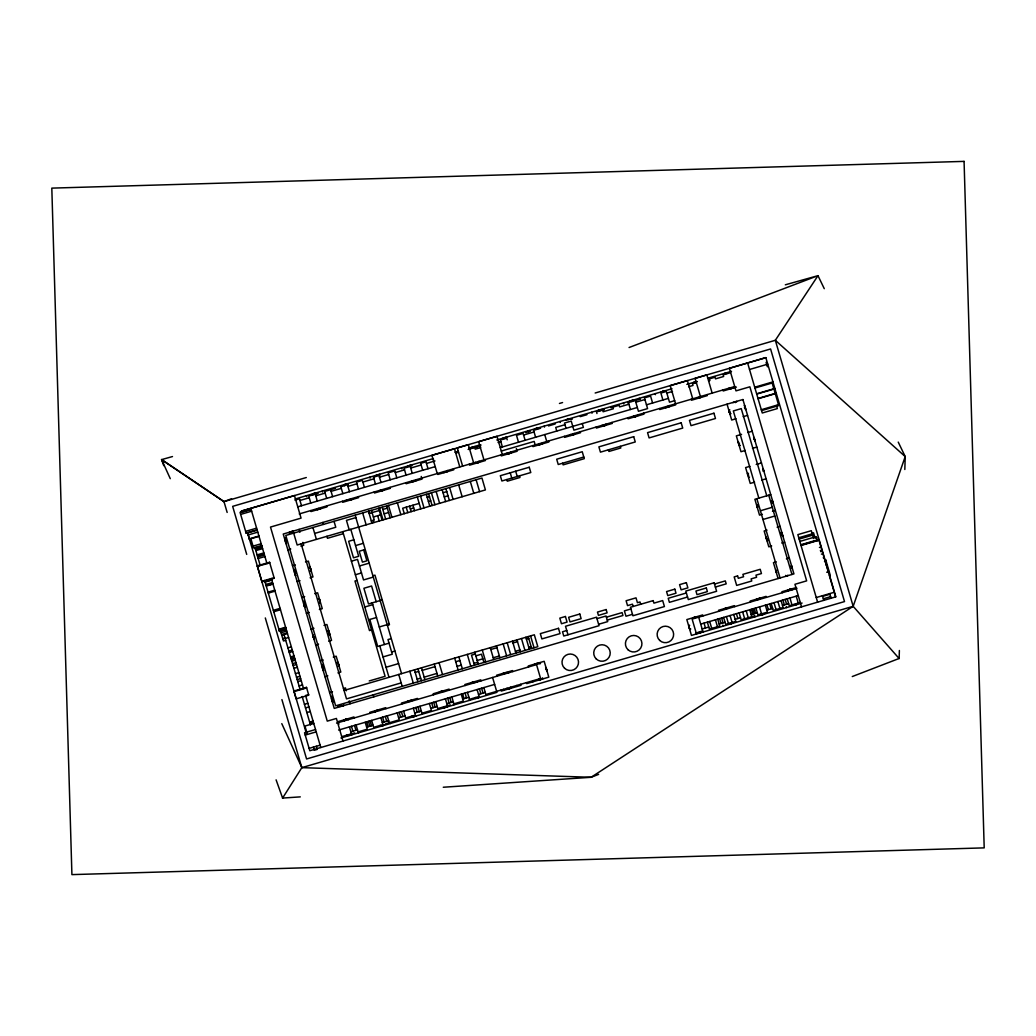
<?xml version="1.0" encoding="UTF-8"?>
<svg xmlns="http://www.w3.org/2000/svg" width="1036" height="1036" viewBox="0 0 1036 1036"><rect width="100%" height="100%" fill="white"/><g stroke="black" fill="none" stroke-linecap="round" stroke-linejoin="round"><path stroke-width="1.5" d="M899.377 650.478L899.144 658.559L853.172 606.319L775.329 340.287L817.987 275.667L824.267 288.681M904.829 469.502L905.218 456.578L898.238 442.1M285.444 537.684L286.415 543.926A8.262 8.262 0 0 1 285.444 537.658M331.818 696.192L332.789 702.447A8.262 8.262 0 0 1 331.585 698.316L332.452 698.316M443.279 787.243L591.103 777.285L853.172 606.319L905.218 456.578L775.329 340.287L595.169 393.007M282.53 798.186L301.826 767.65L853.172 606.319M309.078 567.495L309.803 567.042L310.671 569.023L311.007 571.147L310.152 571.173M318.35 599.196L319.075 598.743L319.956 600.725L320.279 602.848L319.425 602.874M327.622 630.898L328.36 630.445L329.228 632.426L329.565 634.55L328.697 634.576M729.901 409.945L729.033 409.958L729.37 412.095L730.238 414.063L730.976 413.623M336.894 662.6L337.632 662.146L338.5 664.128L338.837 666.252L337.982 666.277M738.344 441.893L739.51 445.765L740.248 445.325M748.795 477.466L749.52 477.026M771.444 501.035L772.183 500.582A8.262 8.262 0 0 1 773.05 502.538M766.174 536.998L767.339 540.87L768.077 540.429M780.73 532.737L781.455 532.284L782.659 536.389M690.753 629.02L690.015 629.461L689.147 627.492L688.81 625.355L689.678 625.343M312.82 494.975L312.38 494.25L314.348 493.369L316.485 493.045L316.498 493.9M344.522 485.703L344.081 484.965L346.05 484.097L348.187 483.773L348.2 484.628M375.783 475.692L379.888 474.488L379.901 475.356M411.59 465.216L407.485 466.42A8.262 8.262 0 0 1 411.577 465.19L411.603 466.07M318.984 509.233L320.966 508.365A8.262 8.262 0 0 1 316.848 509.531L318.984 509.233L318.751 508.404M289.627 533.307L289.173 532.582L291.155 531.714L293.279 531.377L293.305 532.232M504.558 437.723L502.589 438.591A8.262 8.262 0 0 1 506.682 437.36L504.558 437.723L504.804 438.539M411.94 480.872L411.965 481.74L416.071 480.536M536.26 428.438L534.291 429.318A8.262 8.262 0 0 1 540.533 428.321L536.26 428.438L536.506 429.267M447.319 470.525L447.772 471.25L445.804 472.131L443.667 472.455L443.641 471.6M567.961 419.166L565.993 420.033A8.262 8.262 0 0 1 572.235 419.049L567.961 419.166L568.207 419.994M479.02 461.253L479.474 461.978L477.505 462.846L475.369 463.183L475.356 462.328M597.694 410.761L603.949 409.79M629.396 401.489L633.501 400.284M542.437 442.696L542.877 443.434L540.909 444.302L538.772 444.625L538.759 443.771M663.066 391.336L661.097 392.204A8.262 8.262 0 0 1 665.19 390.986L663.066 391.336L663.312 392.165M570.46 434.498L570.473 435.353L572.61 435.029L574.579 434.149L574.138 433.424M692.799 382.931L696.904 381.727A8.262 8.262 0 0 0 692.799 382.906M602.162 425.213L602.175 426.081L604.312 425.744L606.28 424.877L605.84 424.138M726.482 372.792L724.501 373.659A8.262 8.262 0 0 1 726.469 372.766L726.715 373.607M665.578 407.524L669.683 406.319L669.243 405.594M697.28 398.251L701.385 397.047L700.945 396.322M728.968 388.111L728.981 388.979L733.087 387.775M734.925 401.864L737.114 401.515A8.262 8.262 0 0 0 732.996 402.693M342.165 706.073L344.146 705.205A8.262 8.262 0 0 1 337.891 706.151L342.165 706.073L341.932 705.257M344.509 720.888L344.056 720.149L346.037 719.282L348.161 718.945L348.187 719.813M411.59 701.255L411.564 700.401L407.459 701.592A8.262 8.262 0 0 1 411.564 700.375M441.142 691.452L439.16 692.32A8.262 8.262 0 0 1 445.402 691.323L441.142 691.452L441.375 692.281M352.641 734.265L346.4 735.236A8.262 8.262 0 0 0 352.641 734.239M470.862 683.048L477.117 682.077M504.545 672.895L502.577 673.776A8.262 8.262 0 0 1 508.805 672.778L504.545 672.895L504.791 673.724M411.952 716.912L416.045 715.708A8.262 8.262 0 0 1 411.94 716.886L411.927 716.057M534.278 664.49L540.52 663.519A8.262 8.262 0 0 0 534.265 664.465M447.306 705.71L447.759 706.435L445.778 707.303L443.654 707.64L443.628 706.785M479.008 696.425L479.461 697.163L477.479 698.031L475.356 698.368L475.33 697.5M510.709 687.153L511.162 687.891L509.181 688.759L507.057 689.082L507.031 688.228M538.733 678.956L538.759 679.81L540.883 679.486L542.864 678.606L542.411 677.881M694.755 617.249L692.786 618.116A8.262 8.262 0 0 1 696.878 616.886L694.755 617.249L695.001 618.065M726.456 607.964L724.488 608.831A8.262 8.262 0 0 1 726.443 607.938L726.702 608.792M756.189 599.559L760.294 598.355A8.262 8.262 0 0 0 756.176 599.533L756.63 600.297M792.009 589.937L791.996 589.083L789.859 589.419L787.891 590.287L788.331 591.025M701.359 632.206A8.262 8.262 0 0 1 697.254 633.397L701.372 632.232L700.919 631.494M733.074 622.96L728.968 624.151L728.943 623.296M762.794 614.555L764.775 613.675A8.262 8.262 0 0 1 760.657 614.853L762.794 614.555L762.561 613.726M794.262 604.454L794.495 605.27L796.477 604.402L796.024 603.664M598.64 774.371L591.103 777.285L301.826 767.65L281.792 723.646M852.278 676.547L899.08 658.495M172.494 456.552L161.603 459.608L223.983 501.618L231.546 498.743M629.059 347.526L817.987 275.667L785.327 284.809M163.766 465.669L161.603 459.608L223.983 501.618L306.293 477.531M559.453 403.457L562.561 402.551M828.554 571.976L765.837 357.627L729.383 368.298L735.987 390.87L749.87 386.804L806.655 580.859L794.949 584.291L801.553 606.85M765.837 357.64L241.336 511.111L294.457 495.558L301.062 518.117L270.5 527.065L327.272 721.134L336.402 718.453L343.007 741.025M251.049 509.168L240.067 512.38L246.205 533.333L257.187 530.121M251.152 509.531L241.595 512.328L241.375 511.603L250.945 508.805L266.99 563.636M240.663 514.4L251.644 511.188M295.273 498.964L433.255 458.585L433.527 459.583M454.959 452.24L458.054 451.333M468.868 448.174L480.782 444.677M496.814 439.989L672.001 388.733M686.855 384.382L696.943 381.442M707.653 378.295L731.52 371.315M294.949 500.129L299.482 498.808L301.502 505.749M318.194 493.33L308.754 496.089L310.787 503.03M331.209 489.523L335.535 488.254M455.749 453.082L458.56 452.266M468.155 449.456L474.747 447.526L475.226 449.171L480.691 447.578M476.197 447.099L480.846 445.739M525.77 432.595L530.406 431.235M539.238 428.658L533.579 430.316L535.612 437.244M548.458 425.951L555.192 423.983M580.238 416.653L586.946 414.698M610.955 407.666L619.165 405.27L619.657 406.915L628.917 404.208M635.741 400.414L640.39 399.054M696.529 382.634L692.514 383.812L692.993 385.457L688.564 386.752M730.652 372.649L723.154 374.838L723.633 376.495L715.513 378.865L715.034 377.221L709.427 378.865L709.906 380.51L708.585 380.898M299.961 500.466L309.246 497.746M315.76 495.843L325.136 493.097M331.067 491.362L341.31 488.357M347.941 486.415L356.954 483.786M362.872 482.051L373.957 478.813M379.461 477.195L388.681 474.501M395.273 472.571L404.532 469.865M410.696 468.052L421.147 464.996M426.482 463.442L434.978 460.955M498.07 442.489L500.854 441.673M523.568 435.029L534.071 431.96M635.793 402.201L644.923 399.52M666.847 393.11L672.506 391.453M749.533 369.489L767.754 364.154M564.97 424.708L555.723 427.415L556.785 431.054M297.759 506.837L435.211 466.627M500.271 447.578L637.334 407.485M646.477 404.804L668.388 398.394M501.295 451.048L534.175 441.427L535.185 444.897M674.669 400.686L669.502 402.188L666.355 391.453L660.877 393.058L662.91 400M299.249 513.934L734.705 386.519M736.402 387.101L723.193 390.96L722.895 389.976M245.623 531.377L256.604 528.166M246.128 533.1L257.109 529.888M248.213 534.939L257.77 532.141M754.713 387.218L772.934 381.883M754.959 388.034L773.18 382.698M249.352 538.837L258.909 536.039M249.443 539.16L259.013 536.363M250.958 539.07L249.546 539.484L247.617 532.918L306.319 733.216M756.643 393.81L774.863 388.474M756.733 394.094L774.954 388.772M253.03 546.127L261.176 543.758M758.002 398.459L776.223 393.123M758.093 398.743L776.314 393.408M369.127 513.467L379.28 510.502M382.841 509.466L387.296 508.158M355.879 517.611L346.451 520.357L349.21 529.784M261.707 545.571L253.561 547.953L250.867 538.746M427.208 497.371L429.487 496.71M443.058 492.735L446.788 491.647M255.102 547.966L261.823 545.998M255.452 549.145L262.173 547.176M255.529 549.404L262.25 547.435M255.879 550.595L262.6 548.627M285.547 541.957L286.363 541.711M314.659 533.436L335.781 527.259L334.032 521.315M729.37 412.095L730.199 411.849M744.405 407.692L745.234 407.459L745.557 409.583A8.262 8.262 0 0 0 744.34 405.452L745.234 407.459M373.387 516.977L380.562 514.879M384.123 513.83L388.578 512.535M419.179 503.392L402.68 508.223L404.273 513.675M428.412 501.502L430.704 500.828M444.263 496.866L447.992 495.778M583.786 457.018L558.236 464.504L556.695 459.22L582.245 451.735L584.278 458.676L563.118 464.866L562.639 463.209M410.36 508.935L413.701 507.951M371.302 520.901L374.281 520.033L371.445 510.372M257.122 554.869L263.843 552.913M257.485 556.125L264.219 554.156M257.718 556.902L264.439 554.933M761.305 409.725L778.489 404.688M761.564 410.606L778.748 405.581L774.28 390.313M258.184 558.508L264.905 556.539M287.866 549.883L290.753 549.041M300.829 546.089L303.716 545.247L302.875 542.372M736.013 418.751L731.688 420.02L727.052 404.17M743.226 416.653L747.539 415.384M343.356 533.657L327.493 538.293L326.923 536.311M258.948 565.669L260.178 565.306M257.42 566.433L260.269 565.604L254.96 547.474M261.603 565.203L269.736 562.833M353.846 539.782L348.653 541.297L353.483 557.808L358.676 556.293L350.79 529.318M355.555 545.583L363.39 543.291M292.502 565.734L295.389 564.892M305.478 561.939L308.352 561.098L312.989 576.948L310.114 577.79M741.582 434.343L736.337 435.871L740.973 451.722L745.285 450.466M747.862 432.504L752.188 431.235M261.784 581.313L274.087 577.712M263.403 580.898L264.633 580.548L279.539 631.468L286.26 629.5M264.996 581.766L271.717 579.797M265.074 582.051L271.795 580.082M294.82 573.659L294.716 569.386A8.262 8.262 0 0 0 295.687 575.602L294.82 573.659L295.649 573.413M738.642 443.796L739.471 443.55M753.677 439.394L754.506 439.16L754.83 441.284A8.262 8.262 0 0 0 753.625 437.153L754.506 439.16M265.799 584.498L272.52 582.53M266.174 585.78L272.895 583.812M267.599 585.677L272.973 584.11M351.411 561.188L357.524 559.388L363.532 579.94L373.284 577.091M297.138 581.585L300.026 580.743M752.499 448.355L756.824 447.086M268.026 592.152L274.76 590.183M359.453 565.98L369.204 563.131M268.311 593.11L275.032 591.142M355.387 574.747L361.499 572.96M357.031 580.406L354.972 581.015L369.476 630.574L371.535 629.966M372.895 575.77L374.967 575.161L389.458 624.721L387.399 625.33M301.774 597.435L304.662 596.594M314.75 593.641L317.625 592.799L322.274 608.65L319.386 609.492M749.934 466.317L745.609 467.573L750.245 483.423L754.571 482.167M756.215 464.478L761.46 462.937M273.349 610.321L280.07 608.352M273.763 611.719L280.484 609.751M304.092 605.361L304.001 601.087A8.262 8.262 0 0 0 304.96 607.303L304.092 605.361L304.921 605.115M748.743 475.252L747.927 475.498A8.262 8.262 0 0 1 747.591 473.335L748.445 473.348M762.949 471.095L763.778 470.888A8.262 8.262 0 0 0 762.897 468.855M306.423 613.286L309.298 612.444M761.771 480.056L766.096 478.787M278.878 629.228L285.599 627.259M279.021 629.707L285.742 627.751M279.163 630.199L285.884 628.23M382.206 599.948L368.505 603.949L363.908 588.267L371.587 586.013L376.185 601.709M279.409 631.015L286.13 629.046M279.435 631.105L286.156 629.137M364.814 606.992L372.753 604.674M281.041 632.737L286.726 631.079M281.572 634.55L287.257 632.892M281.779 635.249L287.451 633.579M311.059 629.137L313.934 628.295M324.022 625.343L326.91 624.501L331.546 640.352L328.658 641.193M770.732 494.638L754.881 499.274L759.517 515.125L762.405 514.283M282.763 638.616L285.029 637.956M285.198 638.513L288.604 637.516M285.716 640.3L283.45 640.96L280.575 631.17M368.57 619.826L376.508 617.508M313.364 637.062L313.04 634.938A8.262 8.262 0 0 0 314.232 639.005L313.364 637.062L314.193 636.816M757.73 505.05L756.863 505.063A8.262 8.262 0 0 0 757.187 507.174L758.015 506.954M772.234 502.797L773.063 502.589L772.183 500.582M287.93 647.837L291.336 646.84M760.398 510.761L772.286 507.277M288.85 651.009L292.256 650.012M289.29 652.486L292.696 651.489M315.695 644.988L318.57 644.146M772.493 511.331L775.368 510.489M379.267 626.961L389.264 624.048M290.572 656.902L293.991 655.905M762.949 519.489L774.837 516.006M291.012 658.378L294.418 657.381M291.388 659.66L294.794 658.663M291.828 661.175L295.234 660.178M292.553 663.636L295.959 662.639M293.097 665.526L296.503 664.529M391.284 638.603L387.982 639.562L392.268 654.221L383.022 656.928M293.913 668.311L297.319 667.313M320.331 660.838L323.219 659.997M333.294 657.044L336.182 656.202L340.818 672.053L337.943 672.895M767.041 530.134L764.154 530.976L768.803 546.827L771.678 545.985M777.13 527.182L780.004 526.34M389.031 643.162L377.713 646.464L369.813 619.463M295.467 673.62L298.873 672.623M766.472 538.901L767.3 538.655M781.507 534.498L782.335 534.265M296.529 677.259L299.948 676.262M297.228 679.629L300.634 678.632M391.608 651.994L394.91 651.022M297.798 681.597L301.204 680.6M812.056 533.242L813.545 532.802L814.736 536.868M798.769 537.775L812.224 533.825M324.967 676.689L327.855 675.848M781.766 543.032L784.653 542.191M799.157 539.083L812.612 535.146M299.08 685.962L302.486 684.964M799.831 541.414L816.277 536.596L817.456 540.65M815.138 538.228L816.627 537.801M294.043 691.608L306.643 687.917M800.815 544.768L818.803 539.497L835.599 596.891M800.945 545.182L817.378 540.378M801.022 545.48L819.01 540.209M386.04 667.262L398.588 663.597M308.599 694.599L305.568 695.48L320.797 747.526M819.45 547.448L820.991 546.995M329.603 692.54L332.491 691.698M343.473 688.487L345.454 687.904L346.296 690.792M369.243 680.95L385.094 676.314L342.774 531.662M776.314 561.836L773.439 562.678L778.075 578.528M786.402 558.883L789.29 558.041M820.357 550.582L821.911 550.129M344.056 690.468L534.33 634.796L537.813 646.684L335.651 705.84L285.794 535.431L481.947 478.036L485.418 489.924L297.164 545.014L293.68 533.126M820.667 551.631L822.221 551.178M475.317 654.04L471.51 655.14L474.462 665.216M490.818 649.494L496.956 647.707M513.001 643.006L517.508 641.685M526.379 639.095L528.736 638.409M596.969 618.647L606.06 615.993L607.705 621.613L598.614 624.268M714.503 584.058L725.317 580.898L726.197 583.864L715.371 587.036M304.442 704.273L307.847 703.276M630.924 608.961L624.397 610.877L625.977 616.239L632.491 614.335M415.19 672.429L418.686 671.406M422.196 670.383L435.003 666.64M686.376 592.98L668.22 598.29L669.398 602.343L687.567 597.021M606.41 617.197L622.092 612.6L622.947 615.501L607.251 620.085M821.406 554.143L822.947 553.69M455.736 661.732L459.919 660.515M475.848 655.853L481.468 654.208L483.89 662.457M566.757 630.51L562.509 631.766L563.752 636.013L599.028 625.692L596.542 617.184L565.514 626.262L568 634.77M305.503 707.899L308.909 706.902M331.921 700.465L332.75 700.232M775.744 570.577A8.262 8.262 0 0 0 776.611 572.545L775.744 570.577L776.573 570.357M790.779 566.2L791.608 565.967L791.931 568.091L791.077 568.116M401.191 682.892L346.516 698.886L301.152 543.848M457.083 666.355L461.266 665.138M477.195 660.476L482.828 658.831M417.158 679.202L420.668 678.179M424.177 677.155L436.985 673.4M824.811 560.036L825.718 559.764L830.263 575.291M473.931 663.403L477.725 662.289M493.227 657.756L499.378 655.956M515.423 651.255L519.917 649.948M528.8 647.345L531.144 646.658M825.873 560.282L824.527 561.434L826.08 560.981M306.863 712.548L310.269 711.551M825.342 561.862L826.262 561.59M826.378 565.384L827.285 565.112M309.647 722.079L313.053 721.069M309.997 723.27L313.403 722.273M826.702 572.235L829.163 571.522M313.753 723.478L304.947 726.055L307.057 733.229M796.477 587.49L781.934 591.737L782.232 592.734M336.558 723.128L536.531 664.62M796.93 588.435L692.126 619.101L696.477 633.954M315.527 729.525L304.545 732.737L309.816 750.737L835.832 596.827L829.46 575.084M305.231 735.068L316.213 731.856M338.591 730.069L494.625 684.407M545.674 669.476L546.49 669.23L546.827 671.367A8.262 8.262 0 0 0 545.609 667.236L546.49 669.23M700.712 624.112L798.251 595.57M350.854 731.766L357.485 729.823M366.64 727.155L373.077 725.265M382.31 722.558L388.668 720.706M398.614 717.793L405.037 715.915M414.763 713.066L421.354 711.136M430.795 708.378L437.179 706.513M446.84 703.677L453.276 701.799M462.691 699.041L468.881 697.228M478.515 694.418L485.262 692.437M702.136 628.981L708.779 627.039M719.152 624.009L725.045 622.273M735.159 619.321L740.533 617.754M751.204 614.62L757.342 612.833M766.782 610.074L772.636 608.352M782.504 605.464L788.642 603.677M816.251 597.539L834.239 592.281M341.725 736.674L354.675 732.892M385.444 723.892L399.223 719.852L397.189 712.923M450.31 704.907L437.775 708.572L435.755 701.644M540.598 678.489L485.858 694.508L483.838 687.567M696.179 632.97L702.745 631.041M754.726 615.837L741.128 619.813L739.108 612.872M800.284 602.512L789.238 605.736L787.218 598.808M822.636 596.373L829.901 594.237M340.935 737.982L496.943 692.333L492.592 677.479M802.084 603.056L691.465 635.418L686.829 619.567L702.68 614.931L702.978 615.928M309.116 748.368L320.098 745.156M823.335 598.795L830.613 596.658M633.864 415.941L633.877 416.796L636.013 416.472L635.767 415.643M507.057 453.043L507.07 453.91L509.207 453.574L511.175 452.706L510.735 451.968M380.264 491.012L384.369 489.808A8.262 8.262 0 0 1 380.251 490.986L380.238 490.145M379.862 709.673L374.087 712.224A8.262 8.262 0 0 1 379.862 709.647L379.888 710.528M380.251 726.184L384.343 724.993A8.262 8.262 0 0 1 380.238 726.158L380.225 725.329M300.285 796.878L282.608 798.07L276.094 779.849M477.13 446.892L470.888 447.863A8.262 8.262 0 0 1 477.13 446.866M637.541 414.866L637.982 415.604M161.577 459.557L170.28 478.671M762.91 468.881L763.778 470.862M747.927 475.524L747.591 473.361M757.199 507.2L756.863 505.063M323.517 670.732L322.546 664.49A8.262 8.262 0 0 0 323.504 670.706M766.096 362.354L767.391 366.783M772.144 383.009L773.918 389.07M823.348 557.368L823.646 558.391M776.482 405.529L777.376 408.572L762.263 413.001L747.616 362.963M813.597 538.5L811.305 530.691L797.85 534.628L817.611 602.162M829.719 593.602L831.066 598.225M822.442 595.726L823.788 600.349M768.751 495.221L791.944 574.475M766.769 495.804L741.258 408.624L733.333 410.942L758.844 498.122M796.218 596.166L798.251 603.107M730.872 387.814L731.118 388.642M734.977 401.851L735.223 402.667M785.754 575.394L786 576.21L787.969 575.343A8.262 8.262 0 0 1 785.987 576.184M789.859 589.419L790.105 590.235M789.95 598.005L791.983 604.933M756.863 498.692L780.056 577.958M785.171 599.391L786.596 604.273M786.285 606.604L786.57 607.588M782.944 600.051L784.369 604.92M781.079 600.595L783.112 607.536L773.245 610.411L771.211 603.483M777.894 601.527L779.914 608.469M774.009 602.667L776.042 609.595M712.159 393.11L706.837 374.89L695.091 378.334L700.414 396.555M769.722 603.923L771.147 608.792M707.044 394.612L707.342 395.597L691.491 400.233L691.193 399.248M766.381 597.371L766.083 596.373L750.232 601.022L750.53 602.007M766.925 604.739L768.349 609.608M765.358 605.192L767.378 612.134L757.951 614.892L755.917 607.964M694.767 382.064L695.014 382.88M699.17 397.099L699.417 397.915M758.158 598.691L758.404 599.52M759.492 606.915L761.525 613.843M754.221 608.456L755.645 613.325M692.721 398.795L687.399 380.588L670.253 385.599L675.589 403.82M752.732 608.896L754.156 613.765M754.584 615.876L754.868 616.873M751.359 609.298L752.783 614.167M749.779 609.751L751.799 616.692M746.205 610.8L748.238 617.741M742.631 611.849L744.664 618.777M671.004 389.031L671.289 390.015M675.342 403.885L675.64 404.882L659.79 409.518L659.492 408.521M734.679 606.643L734.382 605.659L718.531 610.295L718.829 611.279M736.415 613.662L737.839 618.531M733.734 614.452L735.767 621.38L725.653 624.345L723.62 617.404M730.069 615.526L732.089 622.455M667.469 406.371L667.715 407.2M730.859 622.999L731.092 623.827A8.262 8.262 0 0 1 728.955 624.125M726.404 616.601L728.425 623.53M721.6 618L723.024 622.869M655.153 393.667L655.438 394.651M722.882 625.148L723.167 626.145M719.58 618.596L721.004 623.465M717.728 619.139L719.761 626.068L709.388 629.098L707.355 622.17M652.602 403.017L650.582 396.076L644.444 397.876L647.578 408.598L638.448 411.279L635.301 400.543L628.425 402.551L630.458 409.492M715.436 619.8L717.469 626.741M709.686 621.483L711.719 628.425M639.303 398.303L639.588 399.287M643.641 413.157L643.939 414.154L628.088 418.79L627.79 417.806M704.04 623.141L705.464 628.01M698.691 617.171L703.03 632.038M631.364 400.608L631.61 401.437M699.158 632.271L699.391 633.1M623.452 402.939L623.737 403.936M612.859 407.109L613.338 408.767L603.107 411.758L602.628 410.101L596.49 411.901L596.969 413.558M620.318 446.335L620.81 447.979L608.922 451.463L608.43 449.818M611.939 422.442L612.237 423.426L596.386 428.062L596.088 427.078M599.663 409.893L599.909 410.709M604.066 424.928L604.312 425.744M591.75 412.211L592.035 413.209M640.675 604.273L640.002 601.968L637.438 602.719L636.013 597.85L626.107 600.738L627.531 605.62L632.478 604.169L633.151 606.474M582.271 423.594L583.385 427.389L573.892 430.173L571.237 421.082L564.478 423.064L566.032 428.347M580.238 431.714L580.536 432.698L564.685 437.347L564.387 436.35M572.364 434.201L572.61 435.029M560.049 421.497L560.334 422.481M544.198 426.133L544.483 427.117M548.536 440.986L548.834 441.983L532.983 446.62L532.685 445.622M544.716 434.576L546.749 441.517M528.334 430.769L528.632 431.753M525.122 440.313L523.089 433.385L516.498 435.314L518.518 442.242M516.355 448.627L517.132 451.256L501.282 455.892L500.984 454.908M519.463 475.848L519.942 477.492L507.303 481.196L506.824 479.538M507.2 439.821L506.721 438.163L500.362 440.028L502.395 446.956M515.695 471.212L517.236 476.495M510.23 472.805L511.771 478.088M502.305 454.519L496.969 436.298L478.632 441.66L483.967 459.88M485.133 459.544L485.431 460.528L469.58 465.164L469.282 464.18M530.561 635.897L534.032 647.785M536.247 663.623L540.883 679.486M528.205 636.583L531.675 648.471M525.848 637.269L529.331 649.158M473.646 462.898L468.324 444.677L457.29 447.915L462.626 466.135M476.12 479.746L479.603 491.634M521.471 638.552L524.954 650.44M528.606 666.938L528.321 665.954L544.172 661.305L548.808 677.155L526.728 683.618L526.443 682.633M532.672 680.807L532.957 681.805M516.977 639.872L520.448 651.761M470.305 481.442L473.789 493.33M512.47 641.193L515.954 653.081M459.803 466.951L454.48 448.73L431.908 455.335L437.244 473.556M520.758 684.291L521.043 685.288L501.256 691.077L500.971 690.08M507.187 642.734L510.67 654.622M458.663 484.848L462.147 496.736M453.431 468.816L453.729 469.813L437.878 474.449L437.58 473.452M512.755 671.574L512.47 670.59L496.62 675.226L496.904 676.21M516.822 685.443L517.106 686.441M503.146 643.913L506.63 655.801M496.425 645.881L499.909 657.769M449.624 487.503L453.095 499.391M445.894 488.591L449.378 500.479M503.561 689.328L503.859 690.313M490.274 647.681L493.758 659.569M442.165 489.678L445.648 501.566M436.143 491.44L439.614 503.328M482.271 650.025L485.742 661.913M428.023 468.725L425.99 461.784L420.668 463.351L422.701 470.279M431.429 492.825L434.913 504.713M428.593 493.654L432.077 505.542M474.786 652.214L478.256 664.102M421.251 476.456L422.028 479.085L406.177 483.721L405.879 482.737M481.054 680.859L480.769 679.862L464.918 684.498L465.203 685.495M426.314 494.314L429.798 506.203M481.623 688.215L483.048 693.084M479.422 688.862L480.846 693.731M467.301 654.402L470.771 666.29M420.538 496.011L424.009 507.899M477.091 689.549L479.124 696.477L469.489 699.3L467.456 692.359M412.25 473.335L410.217 466.407L404.053 468.207L406.086 475.148M409.453 465.54L409.699 466.368M413.856 480.575L414.102 481.403M417.301 496.956L420.771 508.844M458.857 656.876L462.341 668.764M412.911 505.231L414.504 510.683M401.528 467.871L401.826 468.868M469.269 699.365L469.554 700.349M465.06 693.058L466.485 697.927M454.662 658.106L458.145 669.994M409.557 506.215L411.15 511.654M462.587 693.783L464.011 698.652M461.266 694.172L463.286 701.113L453.885 703.858L451.851 696.93M406.216 507.187L407.808 512.639M396.827 477.855L394.794 470.914L388.202 472.843L390.222 479.785M397.384 502.784L400.867 514.672M390.028 487.373L390.326 488.357L374.475 492.994L374.177 492.009M449.352 690.131L449.067 689.134L433.216 693.77L433.501 694.767M453.418 704.001L453.703 704.985M449.779 697.539L451.204 702.408M439.044 662.677L442.527 674.565M447.694 698.147L449.119 703.017M445.415 698.808L447.448 705.749M388.461 505.4L391.932 517.288M381.002 482.478L378.969 475.55L373.465 477.156L375.498 484.097M434.252 664.076L437.736 675.964M386.648 505.931L390.119 517.819M382.18 507.226L385.664 519.114M379.539 508.003L383.022 519.891M369.826 477.143L370.124 478.14M378.632 508.275L382.116 520.163M433.708 702.24L435.133 707.109M377.674 515.721L379.228 521.004M421.458 667.819L424.928 679.707M431.662 702.835L433.087 707.705M429.37 703.509L431.403 710.437L421.963 713.208L419.93 706.267M417.948 668.855L421.419 680.743M364.426 487.334L362.393 480.393L356.475 482.128L358.508 489.07M373.206 520.344L373.854 522.571M368.855 511.136L369.502 513.364M368.479 511.24L371.95 523.128M414.439 669.878L417.909 681.766M409.816 671.224L413.286 683.112M358.326 496.645L358.611 497.643L342.761 502.279L342.476 501.282M417.65 699.404L417.366 698.419L401.515 703.055L401.8 704.04M421.717 713.273L422.002 714.27M362.665 512.937L366.148 524.825M417.896 706.863L419.321 711.732M415.85 707.458L417.275 712.328M413.338 708.197L415.371 715.138L405.633 717.974L403.6 711.046M349.482 491.699L347.461 484.77L340.831 486.713L342.864 493.641M355.154 515.138L401.541 673.646M409.44 700.725L409.673 701.553M413.83 715.759L414.076 716.588M398.73 674.475L402.201 686.363M372.222 602.861L384.408 644.509M401.398 711.693L402.823 716.562M379.785 645.868L388.992 677.324M399.184 712.341L400.608 717.21M332.621 496.645L330.588 489.704L324.656 491.44L326.69 498.381M322.274 491.064L322.572 492.048M326.625 505.918L326.91 506.915L311.059 511.551L310.774 510.554M385.949 708.676L385.664 707.692L369.813 712.328L370.098 713.325M390.015 722.545L390.3 723.542M387.244 715.837L389.277 722.765M385.288 716.407L386.713 721.276M382.634 717.184L384.071 722.053M380.885 717.689L382.919 724.63L373.685 727.324L371.652 720.396M315.281 494.185L317.301 501.126M322.856 522.442L323.439 524.423M373.297 694.819L373.879 696.814M306.423 495.7L306.721 496.684M370.046 720.862L371.471 725.731M312.924 527.492L316.394 539.38M368.44 721.341L369.865 726.21M366.692 721.846L368.117 726.715M365.216 722.273L367.236 729.215L358.093 731.895L356.06 724.954M299.08 529.396L299.922 532.284M349.249 700.88L350.09 703.755M354.247 717.961L353.962 716.964L338.112 721.6L338.876 724.242M358.314 731.83L358.598 732.815M354.506 725.407L355.931 730.289M351.45 726.301L352.875 731.17M349.43 726.896L351.45 733.838M271.354 578.554L303.561 688.616M284.045 634.576L300.129 689.562M302.162 696.477L310.489 724.967M316.317 746.27L317.236 749.404L314.296 750.271L313.377 747.124M246.71 554.402L232.66 506.358L770.59 348.964L844.508 601.579L306.578 758.974L265.307 617.948M223.983 501.618L227.156 512.444M281.909 699.585L301.826 767.65M542.851 678.58A8.262 8.262 0 0 1 538.746 679.784M511.149 687.852A8.262 8.262 0 0 1 507.044 689.057M479.448 697.137A8.262 8.262 0 0 1 475.343 698.329M470.862 683.022A8.262 8.262 0 0 1 477.104 682.051M447.746 706.41A8.262 8.262 0 0 1 443.641 707.614M344.056 720.124A8.262 8.262 0 0 1 348.161 718.919M796.464 604.376A8.262 8.262 0 0 1 794.495 605.244M787.878 590.261A8.262 8.262 0 0 1 791.983 589.057M690.015 629.435A8.262 8.262 0 0 1 688.81 625.33M791.595 565.941A8.262 8.262 0 0 1 791.931 568.065M767.339 540.844A8.262 8.262 0 0 1 766.135 536.739M781.455 532.258A8.262 8.262 0 0 1 782.646 536.363M739.51 445.739A8.262 8.262 0 0 1 738.305 441.634M730.238 414.037A8.262 8.262 0 0 1 729.033 409.932M731.105 388.617A8.262 8.262 0 0 1 728.981 388.94M701.372 397.021A8.262 8.262 0 0 1 697.28 398.225M669.67 406.293A8.262 8.262 0 0 1 665.565 407.498M636 416.446A8.262 8.262 0 0 1 633.864 416.77M627.712 402.81A8.262 8.262 0 0 1 633.488 400.259M606.267 424.851A8.262 8.262 0 0 1 602.162 426.055M597.681 410.735A8.262 8.262 0 0 1 603.936 409.764M574.566 434.123A8.262 8.262 0 0 1 570.46 435.327M542.864 443.395A8.262 8.262 0 0 1 538.759 444.599M511.162 452.68A8.262 8.262 0 0 1 507.057 453.872M479.461 461.952A8.262 8.262 0 0 1 475.356 463.157M447.759 471.225A8.262 8.262 0 0 1 443.654 472.429M416.058 480.51A8.262 8.262 0 0 1 411.952 481.701M374.1 477.013A8.262 8.262 0 0 1 379.875 474.462M344.069 484.939A8.262 8.262 0 0 1 348.174 483.747M312.367 494.224A8.262 8.262 0 0 1 316.472 493.019M289.173 532.556A8.262 8.262 0 0 1 293.279 531.351M309.79 567.016A8.262 8.262 0 0 1 310.994 571.121M319.075 598.717A8.262 8.262 0 0 1 320.266 602.822M328.347 630.432A8.262 8.262 0 0 1 329.552 634.524M337.619 662.134A8.262 8.262 0 0 1 338.824 666.226M352.667 499.08L346.412 500.051A8.262 8.262 0 0 0 352.654 499.054M742.916 399.533L283.229 534.032L334.252 708.404L793.939 573.905L742.916 399.533M529.241 467.249L500.323 475.705L501.877 480.989L530.795 472.533L529.241 467.249M633.708 436.674L598.886 446.866L600.44 452.149L635.262 441.958L633.708 436.674M681.17 422.792L647.552 432.634L649.093 437.917L682.724 428.075L681.17 422.792M713.933 413.209L689.458 420.37L691.012 425.654L715.475 418.492L713.933 413.209M269.567 562.263L257.252 565.863L261.94 581.856L274.242 578.256L269.567 562.263M363.701 549.922L359.233 551.23L362.432 562.121L366.886 560.826L363.701 549.922M306.475 687.347L293.887 691.038L296.166 698.847L308.767 695.169L306.475 687.347M565.423 616.485L559.816 618.129L561.447 623.737L567.068 622.092L565.423 616.485M686.35 582.659L679.577 584.641L681.105 589.847L687.878 587.865L686.35 582.659M579.784 614.024L568.635 617.288L569.994 621.911L581.131 618.647L579.784 614.024M674.824 589.147L666.562 591.569L667.754 595.609L676.003 593.201L674.824 589.147M606.151 609.544L597.474 612.082L598.445 615.384L607.109 612.846L606.151 609.544M558.495 628.321L540.326 633.631L541.867 638.914L560.036 633.605L558.495 628.321M653.185 600.608L630.432 607.264L632.918 615.772L664.426 606.552L662.677 600.582L653.923 603.146L653.185 600.608M714.128 582.776L685.819 591.064L688.305 599.572L716.614 591.284L714.128 582.776M737.606 575.912L734.174 576.91L736.661 585.418L751.747 581.002L751.126 578.878L756.591 577.272L755.969 575.148L761.447 573.555L760.204 569.295L742.89 574.358L743.589 576.754L738.305 578.308L737.606 575.912M706.332 587.969L695.933 591.025L696.995 594.651L707.394 591.608L706.332 587.969M964.076 161.383L51.813 188.125L71.911 874.617L984.2 847.875L964.076 161.383M596.27 658.974A8.262 8.262 0 0 0 609.997 654.959A8.262 8.262 0 0 0 599.65 645.078A8.262 8.262 0 0 0 596.27 658.974M564.568 668.259A8.262 8.262 0 0 0 578.295 664.231A8.262 8.262 0 0 0 567.948 654.351A8.262 8.262 0 0 0 564.568 668.259M659.673 640.416A8.262 8.262 0 0 0 673.4 636.402A8.262 8.262 0 0 0 663.053 626.521A8.262 8.262 0 0 0 659.673 640.416M627.971 649.701A8.262 8.262 0 0 0 641.698 645.687A8.262 8.262 0 0 0 631.351 635.793A8.262 8.262 0 0 0 627.971 649.701"/></g></svg>
